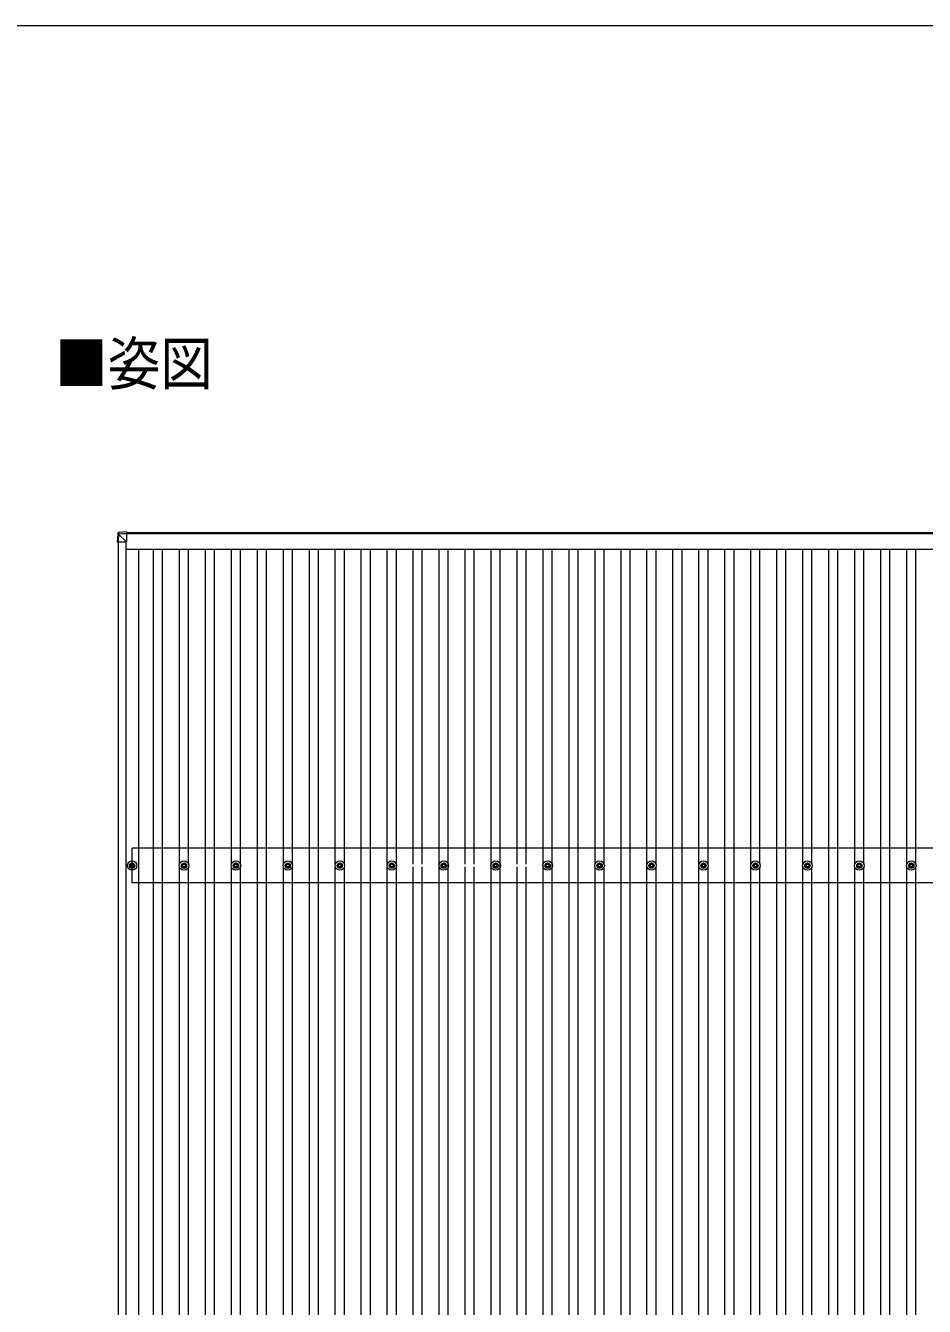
# Model space of a CAD drawing. Units: millimetres at full size, sheet at 1:50; details may follow other scales. Extents: x -14053 to 14053, y -9700 to 9700.
# Drawn here: x -7621 to -4160, y 4766 to 9700 of the extents above; entities that cross this region are included whole.
import ezdxf
from ezdxf.enums import TextEntityAlignment as Align

# ---------------------------------------------------------------- set-up
doc = ezdxf.new("R2010")
doc.units = ezdxf.units.MM
doc.header["$LTSCALE"] = 50
for name, color, linetype, lineweight in [('1-1', 2, 'Continuous', 9), ('1-2', 134, 'Continuous', 9), ('1-3', 5, 'Continuous', 5), ('1-4', 6, 'Continuous', 9), ('F-0', 7, 'Continuous', 9)]:
    doc.layers.add(name, color=color, linetype=linetype, lineweight=lineweight)
doc.styles.add('ＭＳ ゴシック', font='')
doc.styles.get('ＭＳ ゴシック').set_extended_font_data('MS Gothic')

msp = doc.modelspace()

# ---------------------------------------------------------------- linework, layer by layer
at = {"layer": '1-1'}
for p, q in [((-7232.31, 7747.26), (-1790.1, 7747.26)), ((-7262.79, 1819.7), (-7262.79, 7711.08)), ((-7233.79, 1819.65), (-7233.79, 7711.03)), ((-1790.1, 7742.66), (-7232.31, 7742.66)), ((-7233.79, 7683.83), (-1787.79, 7683.83)), ((-1810.79, 6531.28), (-7210.79, 6531.28)), ((-7210.79, 6397.28), (-7210.79, 6531.28)), ((-1810.79, 6397.28), (-7210.79, 6397.28))]:
    msp.add_line(p, q, dxfattribs=at)
at = {"layer": '1-2'}
for p, q in [((-7184.29, 1844.38), (-7184.29, 7683.83)), ((-7128.29, 1844.38), (-7128.29, 7683.83)), ((-7093.29, 1844.38), (-7093.29, 7683.83)), ((-7028.29, 6469.46), (-7028.29, 7683.83)), ((-6993.29, 6469.46), (-6993.29, 7683.83)), ((-6928.29, 1844.38), (-6928.29, 7683.83)), ((-6893.29, 1844.38), (-6893.29, 7683.83)), ((-6828.29, 6469.46), (-6828.29, 7683.83)), ((-6793.29, 6469.46), (-6793.29, 7683.83)), ((-6728.29, 1844.38), (-6728.29, 7683.83)), ((-6693.29, 1844.38), (-6693.29, 7683.83)), ((-6628.29, 6469.46), (-6628.29, 7683.83)), ((-6593.29, 6469.46), (-6593.29, 7683.83)), ((-6528.29, 1844.38), (-6528.29, 7683.83)), ((-6493.29, 1844.38), (-6493.29, 7683.83)), ((-6428.29, 6469.46), (-6428.29, 7683.83)), ((-6393.29, 6469.46), (-6393.29, 7683.83)), ((-6328.29, 1844.38), (-6328.29, 7683.83)), ((-6293.29, 1844.38), (-6293.29, 7683.83)), ((-6228.29, 6469.46), (-6228.29, 7683.83)), ((-6228.29, 1844.38), (-6228.29, 7683.83)), ((-6228.29, 1844.38), (-6228.29, 7683.83)), ((-6193.29, 6469.46), (-6193.29, 7683.83)), ((-6193.29, 1844.38), (-6193.29, 7683.83)), ((-6193.29, 1844.38), (-6193.29, 7683.83)), ((-6128.29, 6469.46), (-6128.29, 7683.83)), ((-6128.29, 6469.46), (-6128.29, 7683.83)), ((-6093.29, 6469.46), (-6093.29, 7683.83)), ((-6093.29, 6469.46), (-6093.29, 7683.83)), ((-6028.29, 1844.38), (-6028.29, 7683.83)), ((-6028.29, 1844.38), (-6028.29, 7683.83)), ((-5993.29, 1844.38), (-5993.29, 7683.83)), ((-5993.29, 1844.38), (-5993.29, 7683.83)), ((-5928.29, 6469.46), (-5928.29, 7683.83)), ((-5928.29, 6469.46), (-5928.29, 7683.83)), ((-5893.29, 6469.46), (-5893.29, 7683.83)), ((-5893.29, 6469.46), (-5893.29, 7683.83)), ((-5828.29, 1844.38), (-5828.29, 7683.83)), ((-5828.29, 1844.38), (-5828.29, 7683.83)), ((-5793.29, 1844.38), (-5793.29, 7683.83)), ((-5793.29, 1844.38), (-5793.29, 7683.83)), ((-5728.29, 6469.46), (-5728.29, 7683.83)), ((-5728.29, 6469.46), (-5728.29, 7683.83)), ((-5693.29, 6469.46), (-5693.29, 7683.83)), ((-5693.29, 6469.46), (-5693.29, 7683.83)), ((-5628.29, 1844.38), (-5628.29, 7683.83)), ((-5628.29, 1844.38), (-5628.29, 7683.83)), ((-5593.29, 1844.38), (-5593.29, 7683.83)), ((-5593.29, 1844.38), (-5593.29, 7683.83)), ((-5528.29, 1844.38), (-5528.29, 7683.83)), ((-5528.29, 1844.38), (-5528.29, 7683.83)), ((-5493.29, 1844.38), (-5493.29, 7683.83)), ((-5493.29, 1844.38), (-5493.29, 7683.83)), ((-5428.29, 6469.46), (-5428.29, 7683.83)), ((-5428.29, 6469.46), (-5428.29, 7683.83)), ((-5393.29, 6469.46), (-5393.29, 7683.83)), ((-5393.29, 6469.46), (-5393.29, 7683.83)), ((-5328.29, 1844.38), (-5328.29, 7683.83)), ((-5328.29, 1844.38), (-5328.29, 7683.83)), ((-5293.29, 1844.38), (-5293.29, 7683.83)), ((-5293.29, 1844.38), (-5293.29, 7683.83)), ((-5228.29, 6469.46), (-5228.29, 7683.83)), ((-5228.29, 6469.46), (-5228.29, 7683.83)), ((-5193.29, 6469.46), (-5193.29, 7683.83)), ((-5193.29, 6469.46), (-5193.29, 7683.83)), ((-5128.29, 1844.38), (-5128.29, 7683.83)), ((-5128.29, 1844.38), (-5128.29, 7683.83)), ((-5093.29, 1844.38), (-5093.29, 7683.83)), ((-5093.29, 1844.38), (-5093.29, 7683.83)), ((-5028.29, 6469.46), (-5028.29, 7683.83)), ((-5028.29, 6469.46), (-5028.29, 7683.83)), ((-4993.29, 6469.46), (-4993.29, 7683.83)), ((-4993.29, 6469.46), (-4993.29, 7683.83)), ((-4928.29, 1844.38), (-4928.29, 7683.83)), ((-4893.29, 1844.38), (-4893.29, 7683.83)), ((-4828.29, 6469.46), (-4828.29, 7683.83)), ((-4793.29, 6469.46), (-4793.29, 7683.83)), ((-4728.29, 1844.38), (-4728.29, 7683.83)), ((-4693.29, 1844.38), (-4693.29, 7683.83)), ((-4628.29, 6469.46), (-4628.29, 7683.83)), ((-4593.29, 6469.46), (-4593.29, 7683.83)), ((-4528.29, 1844.38), (-4528.29, 7683.83)), ((-4493.29, 1844.38), (-4493.29, 7683.83)), ((-4428.29, 6469.46), (-4428.29, 7683.83)), ((-4393.29, 6469.46), (-4393.29, 7683.83)), ((-4328.29, 1844.38), (-4328.29, 7683.83)), ((-4293.29, 1844.38), (-4293.29, 7683.83)), ((-4228.29, 6469.46), (-4228.29, 7683.83)), ((-4193.29, 6469.46), (-4193.29, 7683.83)), ((-7028.29, 3069.46), (-7028.29, 6459.1)), ((-6993.29, 3069.46), (-6993.29, 6459.1)), ((-6828.29, 3069.46), (-6828.29, 6459.1)), ((-6793.29, 3069.46), (-6793.29, 6459.1)), ((-6628.29, 3069.46), (-6628.29, 6459.1)), ((-6593.29, 3069.46), (-6593.29, 6459.1)), ((-6428.29, 3069.46), (-6428.29, 6459.1)), ((-6393.29, 3069.46), (-6393.29, 6459.1)), ((-6228.29, 3069.46), (-6228.29, 6459.1)), ((-6193.29, 3069.46), (-6193.29, 6459.1)), ((-6128.29, 3069.46), (-6128.29, 6459.1)), ((-6128.29, 3069.46), (-6128.29, 6459.1)), ((-6093.29, 3069.46), (-6093.29, 6459.1)), ((-6093.29, 3069.46), (-6093.29, 6459.1)), ((-5928.29, 3069.46), (-5928.29, 6459.1)), ((-5928.29, 3069.46), (-5928.29, 6459.1)), ((-5893.29, 3069.46), (-5893.29, 6459.1)), ((-5893.29, 3069.46), (-5893.29, 6459.1)), ((-5728.29, 3069.46), (-5728.29, 6459.1)), ((-5728.29, 3069.46), (-5728.29, 6459.1)), ((-5693.29, 3069.46), (-5693.29, 6459.1)), ((-5693.29, 3069.46), (-5693.29, 6459.1)), ((-5428.29, 3069.46), (-5428.29, 6459.1)), ((-5428.29, 3069.46), (-5428.29, 6459.1)), ((-5393.29, 3069.46), (-5393.29, 6459.1)), ((-5393.29, 3069.46), (-5393.29, 6459.1)), ((-5228.29, 3069.46), (-5228.29, 6459.1)), ((-5228.29, 3069.46), (-5228.29, 6459.1)), ((-5193.29, 3069.46), (-5193.29, 6459.1)), ((-5193.29, 3069.46), (-5193.29, 6459.1)), ((-5028.29, 3069.46), (-5028.29, 6459.1)), ((-5028.29, 3069.46), (-5028.29, 6459.1)), ((-4993.29, 3069.46), (-4993.29, 6459.1)), ((-4993.29, 3069.46), (-4993.29, 6459.1)), ((-4828.29, 3069.46), (-4828.29, 6459.1)), ((-4793.29, 3069.46), (-4793.29, 6459.1)), ((-4628.29, 3069.46), (-4628.29, 6459.1)), ((-4593.29, 3069.46), (-4593.29, 6459.1)), ((-4428.29, 3069.46), (-4428.29, 6459.1)), ((-4393.29, 3069.46), (-4393.29, 6459.1)), ((-4228.29, 3069.46), (-4228.29, 6459.1)), ((-4193.29, 3069.46), (-4193.29, 6459.1))]:
    msp.add_line(p, q, dxfattribs=at)
at = {"layer": '1-3'}
for p, q in [((-7220.79, 6466.03), (-7216.37, 6466.03)), ((-7212.54, 6474.28), (-7212.54, 6469.86)), ((-7209.04, 6474.28), (-7209.04, 6469.86)), ((-7205.21, 6466.03), (-7200.79, 6466.03)), ((-7020.79, 6466.03), (-7016.37, 6466.03)), ((-7012.54, 6474.28), (-7012.54, 6469.86)), ((-7009.04, 6474.28), (-7009.04, 6469.86)), ((-7005.21, 6466.03), (-7000.79, 6466.03)), ((-6820.79, 6466.03), (-6816.37, 6466.03)), ((-6812.54, 6474.28), (-6812.54, 6469.86)), ((-6809.04, 6474.28), (-6809.04, 6469.86)), ((-6805.21, 6466.03), (-6800.79, 6466.03)), ((-6620.79, 6466.03), (-6616.37, 6466.03)), ((-6612.54, 6474.28), (-6612.54, 6469.86)), ((-6609.04, 6474.28), (-6609.04, 6469.86)), ((-6605.21, 6466.03), (-6600.79, 6466.03)), ((-6420.79, 6466.03), (-6416.37, 6466.03)), ((-6412.54, 6474.28), (-6412.54, 6469.86)), ((-6409.04, 6474.28), (-6409.04, 6469.86)), ((-6405.21, 6466.03), (-6400.79, 6466.03)), ((-6220.79, 6466.03), (-6216.37, 6466.03)), ((-6212.54, 6474.28), (-6212.54, 6469.86)), ((-6209.04, 6474.28), (-6209.04, 6469.86)), ((-6205.21, 6466.03), (-6200.79, 6466.03)), ((-6020.79, 6466.03), (-6016.37, 6466.03)), ((-6012.54, 6474.28), (-6012.54, 6469.86)), ((-6009.04, 6474.28), (-6009.04, 6469.86)), ((-6005.21, 6466.03), (-6000.79, 6466.03)), ((-5820.79, 6466.03), (-5816.37, 6466.03)), ((-5812.54, 6474.28), (-5812.54, 6469.86)), ((-5809.04, 6474.28), (-5809.04, 6469.86)), ((-5805.21, 6466.03), (-5800.79, 6466.03)), ((-5620.79, 6466.03), (-5616.37, 6466.03)), ((-5612.54, 6474.28), (-5612.54, 6469.86)), ((-5609.04, 6474.28), (-5609.04, 6469.86)), ((-5605.21, 6466.03), (-5600.79, 6466.03)), ((-5420.79, 6466.03), (-5416.37, 6466.03)), ((-5420.79, 6466.03), (-5416.37, 6466.03)), ((-5412.54, 6474.28), (-5412.54, 6469.86)), ((-5412.54, 6474.28), (-5412.54, 6469.86)), ((-5409.04, 6474.28), (-5409.04, 6469.86)), ((-5409.04, 6474.28), (-5409.04, 6469.86)), ((-5405.21, 6466.03), (-5400.79, 6466.03)), ((-5405.21, 6466.03), (-5400.79, 6466.03)), ((-5220.79, 6466.03), (-5216.37, 6466.03)), ((-5220.79, 6466.03), (-5216.37, 6466.03)), ((-5212.54, 6474.28), (-5212.54, 6469.86)), ((-5212.54, 6474.28), (-5212.54, 6469.86)), ((-5209.04, 6474.28), (-5209.04, 6469.86)), ((-5209.04, 6474.28), (-5209.04, 6469.86)), ((-5205.21, 6466.03), (-5200.79, 6466.03)), ((-5205.21, 6466.03), (-5200.79, 6466.03)), ((-5020.79, 6466.03), (-5016.37, 6466.03)), ((-5020.79, 6466.03), (-5016.37, 6466.03)), ((-5012.54, 6474.28), (-5012.54, 6469.86)), ((-5012.54, 6474.28), (-5012.54, 6469.86)), ((-5009.04, 6474.28), (-5009.04, 6469.86)), ((-5009.04, 6474.28), (-5009.04, 6469.86)), ((-5005.21, 6466.03), (-5000.79, 6466.03)), ((-5005.21, 6466.03), (-5000.79, 6466.03)), ((-4820.79, 6466.03), (-4816.37, 6466.03)), ((-4812.54, 6474.28), (-4812.54, 6469.86)), ((-4809.04, 6474.28), (-4809.04, 6469.86)), ((-4805.21, 6466.03), (-4800.79, 6466.03)), ((-4620.79, 6466.03), (-4616.37, 6466.03)), ((-4612.54, 6474.28), (-4612.54, 6469.86)), ((-4609.04, 6474.28), (-4609.04, 6469.86)), ((-4605.21, 6466.03), (-4600.79, 6466.03)), ((-4420.79, 6466.03), (-4416.37, 6466.03)), ((-4412.54, 6474.28), (-4412.54, 6469.86)), ((-4409.04, 6474.28), (-4409.04, 6469.86)), ((-4405.21, 6466.03), (-4400.79, 6466.03)), ((-4220.79, 6466.03), (-4216.37, 6466.03)), ((-4212.54, 6474.28), (-4212.54, 6469.86)), ((-4209.04, 6474.28), (-4209.04, 6469.86)), ((-4205.21, 6466.03), (-4200.79, 6466.03)), ((-7220.79, 6462.53), (-7216.37, 6462.53)), ((-7212.54, 6458.7), (-7212.54, 6454.28)), ((-7209.04, 6458.7), (-7209.04, 6454.28)), ((-7205.21, 6462.53), (-7200.79, 6462.53)), ((-7020.79, 6462.53), (-7016.37, 6462.53)), ((-7012.54, 6458.7), (-7012.54, 6454.28)), ((-7009.04, 6458.7), (-7009.04, 6454.28)), ((-7005.21, 6462.53), (-7000.79, 6462.53)), ((-6820.79, 6462.53), (-6816.37, 6462.53)), ((-6812.54, 6458.7), (-6812.54, 6454.28)), ((-6809.04, 6458.7), (-6809.04, 6454.28)), ((-6805.21, 6462.53), (-6800.79, 6462.53)), ((-6620.79, 6462.53), (-6616.37, 6462.53)), ((-6612.54, 6458.7), (-6612.54, 6454.28)), ((-6609.04, 6458.7), (-6609.04, 6454.28)), ((-6605.21, 6462.53), (-6600.79, 6462.53)), ((-6420.79, 6462.53), (-6416.37, 6462.53)), ((-6412.54, 6458.7), (-6412.54, 6454.28)), ((-6409.04, 6458.7), (-6409.04, 6454.28)), ((-6405.21, 6462.53), (-6400.79, 6462.53)), ((-6220.79, 6462.53), (-6216.37, 6462.53)), ((-6212.54, 6458.7), (-6212.54, 6454.28)), ((-6209.04, 6458.7), (-6209.04, 6454.28)), ((-6205.21, 6462.53), (-6200.79, 6462.53)), ((-6020.79, 6462.53), (-6016.37, 6462.53)), ((-6012.54, 6458.7), (-6012.54, 6454.28)), ((-6009.04, 6458.7), (-6009.04, 6454.28)), ((-6005.21, 6462.53), (-6000.79, 6462.53)), ((-5820.79, 6462.53), (-5816.37, 6462.53)), ((-5812.54, 6458.7), (-5812.54, 6454.28)), ((-5809.04, 6458.7), (-5809.04, 6454.28)), ((-5805.21, 6462.53), (-5800.79, 6462.53)), ((-5620.79, 6462.53), (-5616.37, 6462.53)), ((-5612.54, 6458.7), (-5612.54, 6454.28)), ((-5609.04, 6458.7), (-5609.04, 6454.28)), ((-5605.21, 6462.53), (-5600.79, 6462.53)), ((-5420.79, 6462.53), (-5416.37, 6462.53)), ((-5420.79, 6462.53), (-5416.37, 6462.53)), ((-5412.54, 6458.7), (-5412.54, 6454.28)), ((-5412.54, 6458.7), (-5412.54, 6454.28)), ((-5409.04, 6458.7), (-5409.04, 6454.28)), ((-5409.04, 6458.7), (-5409.04, 6454.28)), ((-5405.21, 6462.53), (-5400.79, 6462.53)), ((-5405.21, 6462.53), (-5400.79, 6462.53)), ((-5220.79, 6462.53), (-5216.37, 6462.53)), ((-5220.79, 6462.53), (-5216.37, 6462.53)), ((-5212.54, 6458.7), (-5212.54, 6454.28)), ((-5212.54, 6458.7), (-5212.54, 6454.28)), ((-5209.04, 6458.7), (-5209.04, 6454.28)), ((-5209.04, 6458.7), (-5209.04, 6454.28)), ((-5205.21, 6462.53), (-5200.79, 6462.53)), ((-5205.21, 6462.53), (-5200.79, 6462.53)), ((-5020.79, 6462.53), (-5016.37, 6462.53)), ((-5020.79, 6462.53), (-5016.37, 6462.53)), ((-5012.54, 6458.7), (-5012.54, 6454.28)), ((-5012.54, 6458.7), (-5012.54, 6454.28)), ((-5009.04, 6458.7), (-5009.04, 6454.28)), ((-5009.04, 6458.7), (-5009.04, 6454.28)), ((-5005.21, 6462.53), (-5000.79, 6462.53)), ((-5005.21, 6462.53), (-5000.79, 6462.53)), ((-4820.79, 6462.53), (-4816.37, 6462.53)), ((-4812.54, 6458.7), (-4812.54, 6454.28)), ((-4809.04, 6458.7), (-4809.04, 6454.28)), ((-4805.21, 6462.53), (-4800.79, 6462.53)), ((-4620.79, 6462.53), (-4616.37, 6462.53)), ((-4612.54, 6458.7), (-4612.54, 6454.28)), ((-4609.04, 6458.7), (-4609.04, 6454.28)), ((-4605.21, 6462.53), (-4600.79, 6462.53)), ((-4420.79, 6462.53), (-4416.37, 6462.53)), ((-4412.54, 6458.7), (-4412.54, 6454.28)), ((-4409.04, 6458.7), (-4409.04, 6454.28)), ((-4405.21, 6462.53), (-4400.79, 6462.53)), ((-4220.79, 6462.53), (-4216.37, 6462.53)), ((-4212.54, 6458.7), (-4212.54, 6454.28)), ((-4209.04, 6458.7), (-4209.04, 6454.28)), ((-4205.21, 6462.53), (-4200.79, 6462.53))]:
    msp.add_line(p, q, dxfattribs=at)
for centre, radius in [((-7210.79, 6464.28), 18.25), ((-7210.79, 6464.28), 10.15), ((-7210.79, 6464.28), 5.85), ((-7210.79, 6464.28), 5.25), ((-7010.79, 6464.28), 18.25), ((-7010.79, 6464.28), 10.15), ((-7010.79, 6464.28), 5.85), ((-7010.79, 6464.28), 5.25), ((-6810.79, 6464.28), 18.25), ((-6810.79, 6464.28), 10.15), ((-6810.79, 6464.28), 5.85), ((-6810.79, 6464.28), 5.25), ((-6610.79, 6464.28), 18.25), ((-6610.79, 6464.28), 10.15), ((-6610.79, 6464.28), 5.85), ((-6610.79, 6464.28), 5.25), ((-6410.79, 6464.28), 18.25), ((-6410.79, 6464.28), 10.15), ((-6410.79, 6464.28), 5.85), ((-6410.79, 6464.28), 5.25), ((-6210.79, 6464.28), 18.25), ((-6210.79, 6464.28), 10.15), ((-6210.79, 6464.28), 5.85), ((-6210.79, 6464.28), 5.25), ((-6010.79, 6464.28), 18.25), ((-6010.79, 6464.28), 10.15), ((-6010.79, 6464.28), 5.85), ((-6010.79, 6464.28), 5.25), ((-5810.79, 6464.28), 18.25), ((-5810.79, 6464.28), 10.15), ((-5810.79, 6464.28), 5.85), ((-5810.79, 6464.28), 5.25), ((-5610.79, 6464.28), 18.25), ((-5610.79, 6464.28), 10.15), ((-5610.79, 6464.28), 5.85), ((-5610.79, 6464.28), 5.25), ((-5410.79, 6464.28), 18.25), ((-5410.79, 6464.28), 18.25), ((-5410.79, 6464.28), 10.15), ((-5410.79, 6464.28), 10.15), ((-5410.79, 6464.28), 5.85), ((-5410.79, 6464.28), 5.85), ((-5410.79, 6464.28), 5.25), ((-5410.79, 6464.28), 5.25), ((-5210.79, 6464.28), 18.25), ((-5210.79, 6464.28), 18.25), ((-5210.79, 6464.28), 10.15), ((-5210.79, 6464.28), 10.15), ((-5210.79, 6464.28), 5.85), ((-5210.79, 6464.28), 5.85), ((-5210.79, 6464.28), 5.25), ((-5210.79, 6464.28), 5.25), ((-5010.79, 6464.28), 18.25), ((-5010.79, 6464.28), 18.25), ((-5010.79, 6464.28), 10.15), ((-5010.79, 6464.28), 10.15), ((-5010.79, 6464.28), 5.85), ((-5010.79, 6464.28), 5.85), ((-5010.79, 6464.28), 5.25), ((-5010.79, 6464.28), 5.25), ((-4810.79, 6464.28), 18.25), ((-4810.79, 6464.28), 10.15), ((-4810.79, 6464.28), 5.85), ((-4810.79, 6464.28), 5.25), ((-4610.79, 6464.28), 18.25), ((-4610.79, 6464.28), 10.15), ((-4610.79, 6464.28), 5.85), ((-4610.79, 6464.28), 5.25), ((-4410.79, 6464.28), 18.25), ((-4410.79, 6464.28), 10.15), ((-4410.79, 6464.28), 5.85), ((-4410.79, 6464.28), 5.25), ((-4210.79, 6464.28), 18.25), ((-4210.79, 6464.28), 10.15), ((-4210.79, 6464.28), 5.85), ((-4210.79, 6464.28), 5.25)]:
    msp.add_circle(centre, radius, dxfattribs=at)
at = {"layer": '1-4'}
for p, q in [((-7232.31, 7749.59), (-7262.87, 7747.66)), ((-7232.31, 7749.58), (-7262.87, 7747.66)), ((-7262.87, 7747.66), (-7262.87, 7747.66)), ((-7262.87, 7747.66), (-7262.87, 7742.9)), ((-7232.31, 7749.58), (-7232.31, 7744.77)), ((-7266.61, 7710.49), (-7264.74, 7741.03)), ((-7264.74, 7741.03), (-7264.74, 7745.79)), ((-7262.85, 7740.84), (-7264.71, 7710.43)), ((-7264.71, 7711.08), (-7232.31, 7711.02)), ((-7262.87, 7742.9), (-7232.31, 7744.77)), ((-7262.75, 7740.85), (-7262.85, 7740.84)), ((-7232.31, 7742.81), (-7262.8, 7740.94)), ((-7232.31, 7711.02), (-7262.75, 7741.5)), ((-7232.31, 7744.77), (-7232.31, 7742.81)), ((-7232.31, 7743.46), (-7232.31, 7711.02))]:
    msp.add_line(p, q, dxfattribs=at)
msp.add_lwpolyline([(-7264.74, 7745.79), (-7266.61, 7715.31), (-7266.61, 7710.49)], dxfattribs=at)
for centre, radius, start, end in [((-7262.75, 7740.91), 2, 93.48408, 176.48407), ((-7262.52, 7753.76), 12.92, 260.08679, 268.52577), ((-7252.49, 7741.96), 10.42, 174.80664, 186.16183)]:
    msp.add_arc(centre, radius, start, end, dxfattribs=at)
for centre, major_axis, ratio, start_param, end_param in [((-7262.75, 7745.67), (-1.92, -0.56), 0.998105, 4.4898734, 5.9384966), ((-7264.61, 7710.49), (-2, 0), 0.033268, 0.0000002, 1.5185344), ((-7262.75, 7740.91), (-0.12, 2), 0.02656, 0.0332981, 1.5518323), ((-7226.73, 7743.05), (-36.07, -2.1), 0.055348, 0.0000815, 0.0491486)]:
    msp.add_ellipse(centre, major_axis=major_axis, ratio=ratio, start_param=start_param, end_param=end_param, dxfattribs=at)
at = {"layer": 'F-0', "color": 5, "lineweight": 5}
msp.add_line((-14053.43, 9700), (13346.57, 9700), dxfattribs=at)

# ---------------------------------------------------------------- texts
at = {"layer": '1-1', "color": 7, "style": 'ＭＳ ゴシック', "width": 0.9}
msp.add_text('■姿図', height=165, dxfattribs=at).set_placement((-7507.43, 8266.22), align=Align.BOTTOM_LEFT)

doc.saveas('drawing.dxf')
